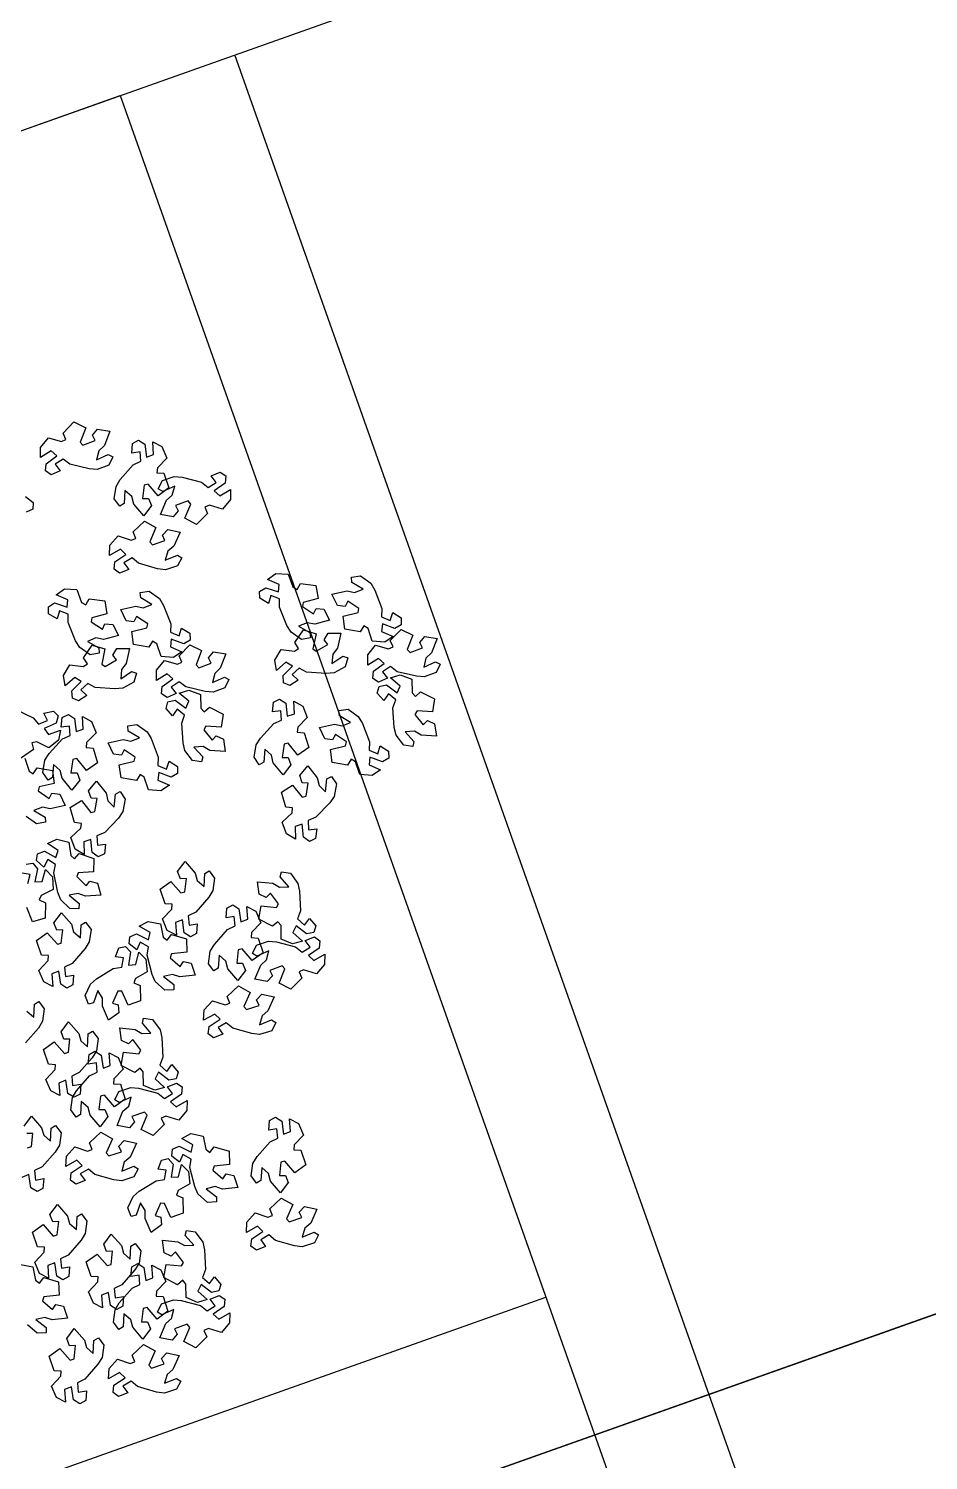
# Model space of a CAD drawing. Header units: centimetres. Extents: x -3096 to 13885, y -3131 to 5891.
# Drawn here: x 10111.8 to 10334.2, y 5111.6 to 5465.3 of the extents above; entities that cross this region are included whole.
import ezdxf

# ---------------------------------------------------------------- set-up
doc = ezdxf.new("R2010")
doc.units = ezdxf.units.CM
doc.layers.add('alberi', color=74, linetype='Continuous')

msp = doc.modelspace()

# ---------------------------------------------------------------- linework, layer by layer
for p, q in [((9115.07, 5087.67), (11115.07, 5796.29)), ((10297.96, 5077.11), (10162.7, 5458.85)), ((9993.03, 5398.74), (10134.42, 5448.83)), ((10134.42, 5448.83), (10259.66, 5095.36)), ((10933.41, 5359.47), (9298.9, 4780.34)), ((9921.76, 5001.03), (10933.41, 5359.47)), ((9909.72, 5035.03), (10239.62, 5151.92))]:
    msp.add_line(p, q)
at = {"layer": 'alberi'}
for points in [[(10131.6, 5357.49), (10128.67, 5356.43), (10126.72, 5356.57), (10121.97, 5357.72), (10120.29, 5358.97), (10118.33, 5357.71), (10119.59, 5356.08), (10117.36, 5355.11), (10115.96, 5356.05), (10116.1, 5357.86), (10116.1, 5357.86), (10118.75, 5359.78), (10117.36, 5360.99), (10114.7, 5359.36), (10114.7, 5361.88), (10116.66, 5364.26), (10119.87, 5363.34), (10120.99, 5363.82), (10120.29, 5365.41), (10120.29, 5365.41), (10122.94, 5368.17), (10125.87, 5366.71), (10124.48, 5363.16), (10125.18, 5362.42), (10128.25, 5363.61), (10127.55, 5364.91), (10128.81, 5366.37), (10131.88, 5365.87), (10130.49, 5362.33), (10129.09, 5361.03), (10128.53, 5358.82), (10131.46, 5360.16), (10132.58, 5359.52)], [(10132.94, 5349.15), (10133.37, 5352.24), (10134.4, 5353.91), (10137.63, 5357.58), (10139.51, 5358.48), (10139.31, 5360.8), (10137.28, 5360.44), (10137.46, 5362.87), (10138.94, 5363.67), (10140.48, 5362.71), (10140.48, 5362.71), (10140.94, 5359.47), (10142.67, 5360.14), (10142.46, 5363.25), (10144.69, 5362.08), (10145.89, 5359.24), (10143.58, 5356.82), (10143.49, 5355.61), (10145.22, 5355.49), (10145.22, 5355.49), (10146.42, 5351.85), (10143.77, 5349.94), (10141.28, 5352.82), (10140.29, 5352.55), (10139.91, 5349.28), (10141.4, 5349.29), (10142.1, 5347.5), (10140.23, 5345.01), (10137.75, 5347.89), (10137.24, 5349.74), (10135.55, 5351.25), (10135.37, 5348.04), (10134.29, 5347.34)], [(10144.83, 5353.68), (10147.78, 5354.68), (10149.74, 5354.51), (10154.47, 5353.27), (10156.12, 5351.99), (10158.1, 5353.22), (10156.87, 5354.86), (10159.12, 5355.79), (10160.5, 5354.83), (10160.33, 5353.02), (10160.33, 5353.02), (10157.64, 5351.15), (10159.01, 5349.91), (10161.7, 5351.5), (10161.65, 5348.98), (10159.65, 5346.63), (10156.46, 5347.61), (10155.33, 5347.15), (10156, 5345.55), (10156, 5345.55), (10153.29, 5342.84), (10150.39, 5344.36), (10151.85, 5347.87), (10151.16, 5348.64), (10148.07, 5347.5), (10148.75, 5346.18), (10147.46, 5344.75), (10144.4, 5345.3), (10145.86, 5348.82), (10147.28, 5350.1), (10147.88, 5352.29), (10144.92, 5351), (10143.82, 5351.66)], [(10148.56, 5332.59), (10145.58, 5331.66), (10143.64, 5331.88), (10138.94, 5333.24), (10137.32, 5334.56), (10135.31, 5333.38), (10136.5, 5331.7), (10134.22, 5330.83), (10132.87, 5331.83), (10133.09, 5333.63), (10133.09, 5333.63), (10135.82, 5335.43), (10134.48, 5336.71), (10131.75, 5335.19), (10131.86, 5337.71), (10133.92, 5340), (10137.09, 5338.94), (10138.23, 5339.38), (10137.6, 5341), (10137.6, 5341), (10140.37, 5343.64), (10143.23, 5342.05), (10141.69, 5338.57), (10142.35, 5337.79), (10145.47, 5338.84), (10144.83, 5340.18), (10146.15, 5341.58), (10149.2, 5340.95), (10147.65, 5337.47), (10146.2, 5336.23), (10145.55, 5334.06), (10148.53, 5335.27), (10149.62, 5334.58)], [(10179.23, 5314.46), (10176.64, 5316.21), (10175.6, 5317.87), (10173.74, 5322.39), (10173.77, 5324.48), (10171.6, 5325.32), (10171.02, 5323.35), (10168.93, 5324.59), (10168.87, 5326.27), (10170.41, 5327.22), (10170.41, 5327.22), (10173.52, 5326.2), (10173.69, 5328.04), (10170.8, 5329.23), (10172.84, 5330.71), (10175.92, 5330.53), (10177.06, 5327.39), (10178.11, 5326.77), (10178.98, 5328.27), (10178.98, 5328.27), (10182.78, 5327.74), (10183.32, 5324.51), (10179.63, 5323.56), (10179.43, 5322.55), (10182.2, 5320.76), (10182.85, 5322.1), (10184.76, 5321.93), (10186.17, 5319.16), (10182.48, 5318.21), (10180.6, 5318.57), (10178.5, 5317.73), (10181.3, 5316.14), (10181.44, 5314.86)], [(10193.81, 5330.14), (10196.34, 5328.32), (10197.34, 5326.64), (10199.09, 5322.07), (10199.01, 5319.98), (10201.16, 5319.09), (10201.78, 5321.05), (10203.85, 5319.76), (10203.87, 5318.07), (10202.3, 5317.16), (10202.3, 5317.16), (10199.22, 5318.26), (10199.01, 5316.42), (10201.86, 5315.16), (10199.78, 5313.73), (10196.71, 5313.99), (10195.65, 5317.16), (10194.62, 5317.8), (10193.7, 5316.32), (10193.7, 5316.32), (10189.93, 5316.95), (10189.47, 5320.19), (10193.18, 5321.05), (10193.4, 5322.05), (10190.68, 5323.91), (10190, 5322.59), (10188.08, 5322.8), (10186.75, 5325.61), (10190.46, 5326.47), (10192.33, 5326.06), (10194.45, 5326.85), (10191.69, 5328.51), (10191.58, 5329.79)], [(10127.01, 5310.67), (10124.43, 5312.42), (10123.39, 5314.09), (10121.53, 5318.61), (10121.56, 5320.7), (10119.39, 5321.54), (10118.81, 5319.56), (10116.72, 5320.8), (10116.66, 5322.49), (10118.2, 5323.44), (10118.2, 5323.44), (10121.31, 5322.42), (10121.48, 5324.26), (10118.59, 5325.45), (10120.63, 5326.93), (10123.71, 5326.75), (10124.85, 5323.6), (10125.9, 5322.99), (10126.77, 5324.49), (10126.77, 5324.49), (10130.57, 5323.96), (10131.1, 5320.73), (10127.42, 5319.77), (10127.22, 5318.77), (10129.99, 5316.98), (10130.64, 5318.31), (10132.55, 5318.15), (10133.96, 5315.37), (10130.27, 5314.42), (10128.39, 5314.79), (10126.29, 5313.94), (10129.09, 5312.36), (10129.23, 5311.08)], [(10141.59, 5326.35), (10144.13, 5324.54), (10145.13, 5322.85), (10146.88, 5318.29), (10146.8, 5316.2), (10148.95, 5315.3), (10149.57, 5317.26), (10151.64, 5315.97), (10151.66, 5314.29), (10150.09, 5313.38), (10150.09, 5313.38), (10147.01, 5314.47), (10146.8, 5312.63), (10149.65, 5311.38), (10147.57, 5309.95), (10144.5, 5310.2), (10143.44, 5313.37), (10142.41, 5314.02), (10141.49, 5312.54), (10141.49, 5312.54), (10137.72, 5313.16), (10137.26, 5316.4), (10140.97, 5317.27), (10141.19, 5318.27), (10138.46, 5320.12), (10137.78, 5318.8), (10135.87, 5319.02), (10134.54, 5321.83), (10138.25, 5322.69), (10140.11, 5322.28), (10142.24, 5323.07), (10139.48, 5324.72), (10139.37, 5326)], [(10190, 5307.7), (10187.28, 5306.17), (10185.32, 5305.99), (10180.45, 5306.36), (10178.6, 5307.32), (10176.87, 5305.75), (10178.37, 5304.35), (10176.33, 5303.04), (10174.8, 5303.74), (10174.64, 5305.54), (10174.64, 5305.54), (10176.95, 5307.87), (10175.37, 5308.84), (10173.02, 5306.8), (10172.61, 5309.28), (10174.15, 5311.95), (10177.47, 5311.56), (10178.49, 5312.22), (10177.55, 5313.68), (10177.55, 5313.68), (10179.72, 5316.83), (10182.85, 5315.86), (10182.05, 5312.14), (10182.86, 5311.51), (10185.7, 5313.18), (10184.8, 5314.36), (10185.8, 5316), (10188.91, 5316.01), (10188.11, 5312.29), (10186.94, 5310.77), (10186.75, 5308.51), (10189.43, 5310.31), (10190.63, 5309.86)], [(10212.49, 5306.27), (10209.56, 5305.2), (10207.61, 5305.33), (10202.85, 5306.47), (10201.18, 5307.72), (10199.22, 5306.45), (10200.49, 5304.83), (10198.25, 5303.85), (10196.85, 5304.79), (10196.99, 5306.6), (10196.99, 5306.6), (10199.64, 5308.52), (10198.24, 5309.73), (10195.59, 5308.09), (10195.58, 5310.61), (10197.53, 5313), (10200.75, 5312.09), (10201.86, 5312.57), (10201.16, 5314.16), (10201.16, 5314.16), (10203.81, 5316.92), (10206.74, 5315.47), (10205.36, 5311.92), (10206.06, 5311.17), (10209.13, 5312.37), (10208.42, 5313.68), (10209.68, 5315.13), (10212.75, 5314.64), (10211.36, 5311.1), (10209.97, 5309.79), (10209.42, 5307.59), (10212.35, 5308.94), (10213.47, 5308.3)], [(10137.79, 5303.91), (10135.07, 5302.39), (10133.11, 5302.21), (10128.24, 5302.57), (10126.38, 5303.53), (10124.66, 5301.97), (10126.16, 5300.57), (10124.12, 5299.25), (10122.58, 5299.95), (10122.43, 5301.76), (10122.43, 5301.76), (10124.74, 5304.08), (10123.16, 5305.06), (10120.81, 5303.01), (10120.4, 5305.5), (10121.94, 5308.17), (10125.26, 5307.78), (10126.28, 5308.44), (10125.34, 5309.89), (10125.34, 5309.89), (10127.51, 5313.04), (10130.64, 5312.08), (10129.84, 5308.35), (10130.65, 5307.73), (10133.49, 5309.4), (10132.58, 5310.58), (10133.59, 5312.21), (10136.7, 5312.22), (10135.9, 5308.5), (10134.73, 5306.99), (10134.54, 5304.73), (10137.22, 5306.52), (10138.42, 5306.07)], [(10160.28, 5302.48), (10157.35, 5301.41), (10155.4, 5301.54), (10150.64, 5302.69), (10148.97, 5303.93), (10147.01, 5302.67), (10148.27, 5301.04), (10146.04, 5300.07), (10144.64, 5301), (10144.78, 5302.81), (10144.78, 5302.81), (10147.43, 5304.74), (10146.03, 5305.95), (10143.38, 5304.31), (10143.37, 5306.83), (10145.32, 5309.22), (10148.54, 5308.3), (10149.65, 5308.79), (10148.95, 5310.38), (10148.95, 5310.38), (10151.6, 5313.14), (10154.53, 5311.68), (10153.15, 5308.14), (10153.85, 5307.39), (10156.92, 5308.59), (10156.21, 5309.89), (10157.47, 5311.35), (10160.54, 5310.86), (10159.15, 5307.31), (10157.76, 5306.01), (10157.21, 5303.8), (10160.14, 5305.15), (10161.26, 5304.51)], [(10204.5, 5288.29), (10202.61, 5290.77), (10202.15, 5292.67), (10201.82, 5297.55), (10202.51, 5299.52), (10200.72, 5301.01), (10199.54, 5299.32), (10197.95, 5301.16), (10198.42, 5302.78), (10200.19, 5303.19), (10200.19, 5303.19), (10202.82, 5301.23), (10203.56, 5302.93), (10201.2, 5304.97), (10203.6, 5305.73), (10206.47, 5304.58), (10206.55, 5301.24), (10207.35, 5300.32), (10208.65, 5301.46), (10208.65, 5301.46), (10212.08, 5299.76), (10211.57, 5296.52), (10207.77, 5296.79), (10207.26, 5295.9), (10209.32, 5293.32), (10210.36, 5294.38), (10212.12, 5293.62), (10212.57, 5290.54), (10208.78, 5290.81), (10207.11, 5291.75), (10204.84, 5291.62), (10207, 5289.23), (10206.73, 5287.97)], [(10152.29, 5284.5), (10150.4, 5286.98), (10149.94, 5288.89), (10149.61, 5293.77), (10150.3, 5295.74), (10148.51, 5297.23), (10147.33, 5295.54), (10145.74, 5297.38), (10146.21, 5298.99), (10147.98, 5299.4), (10147.98, 5299.4), (10150.61, 5297.45), (10151.35, 5299.15), (10148.99, 5301.19), (10151.39, 5301.94), (10154.26, 5300.79), (10154.34, 5297.45), (10155.14, 5296.53), (10156.44, 5297.68), (10156.44, 5297.68), (10159.87, 5295.97), (10159.36, 5292.74), (10155.56, 5293), (10155.05, 5292.11), (10157.11, 5289.54), (10158.15, 5290.6), (10159.91, 5289.83), (10160.36, 5286.76), (10156.56, 5287.03), (10154.9, 5287.97), (10152.63, 5287.83), (10154.79, 5285.44), (10154.52, 5284.18)], [(10167.48, 5285.32), (10167.97, 5288.4), (10169.04, 5290.04), (10172.35, 5293.64), (10174.25, 5294.5), (10174.1, 5296.82), (10172.07, 5296.51), (10172.3, 5298.93), (10173.8, 5299.7), (10175.31, 5298.7), (10175.31, 5298.7), (10175.71, 5295.45), (10177.45, 5296.08), (10177.3, 5299.2), (10179.51, 5297.98), (10180.64, 5295.11), (10178.28, 5292.75), (10178.16, 5291.54), (10179.89, 5291.38), (10179.89, 5291.38), (10181.02, 5287.72), (10178.32, 5285.86), (10175.89, 5288.8), (10174.9, 5288.55), (10174.45, 5285.29), (10175.94, 5285.27), (10176.6, 5283.46), (10174.68, 5281.02), (10172.25, 5283.95), (10171.79, 5285.81), (10170.13, 5287.36), (10169.89, 5284.15), (10168.78, 5283.48)], [(10115.27, 5281.53), (10115.76, 5284.61), (10116.83, 5286.26), (10120.14, 5289.86), (10122.04, 5290.71), (10121.89, 5293.04), (10119.85, 5292.72), (10120.09, 5295.15), (10121.59, 5295.92), (10123.1, 5294.92), (10123.1, 5294.92), (10123.49, 5291.67), (10125.24, 5292.3), (10125.09, 5295.41), (10127.29, 5294.19), (10128.43, 5291.33), (10126.07, 5288.96), (10125.95, 5287.76), (10127.68, 5287.6), (10127.68, 5287.6), (10128.81, 5283.94), (10126.11, 5282.08), (10123.68, 5285.02), (10122.69, 5284.77), (10122.24, 5281.51), (10123.73, 5281.48), (10124.39, 5279.68), (10122.47, 5277.23), (10120.04, 5280.17), (10119.58, 5282.02), (10117.92, 5283.57), (10117.68, 5280.36), (10116.57, 5279.69)], [(10190.71, 5297.2), (10193.25, 5295.39), (10194.25, 5293.7), (10195.99, 5289.13), (10195.91, 5287.05), (10198.06, 5286.15), (10198.69, 5288.11), (10200.75, 5286.82), (10200.77, 5285.14), (10199.2, 5284.22), (10199.2, 5284.22), (10196.12, 5285.32), (10195.91, 5283.48), (10198.76, 5282.22), (10196.69, 5280.79), (10193.62, 5281.05), (10192.55, 5284.22), (10191.52, 5284.86), (10190.61, 5283.39), (10190.61, 5283.39), (10186.83, 5284.01), (10186.37, 5287.25), (10190.08, 5288.12), (10190.3, 5289.12), (10187.58, 5290.97), (10186.9, 5289.65), (10184.99, 5289.87), (10183.65, 5292.67), (10187.36, 5293.53), (10189.23, 5293.12), (10191.36, 5293.92), (10188.59, 5295.57), (10188.48, 5296.85)], [(10138.5, 5293.42), (10141.04, 5291.6), (10142.04, 5289.92), (10143.78, 5285.35), (10143.7, 5283.26), (10145.85, 5282.37), (10146.48, 5284.33), (10148.54, 5283.03), (10148.56, 5281.35), (10146.99, 5280.44), (10146.99, 5280.44), (10143.91, 5281.54), (10143.7, 5279.7), (10146.55, 5278.44), (10144.48, 5277.01), (10141.41, 5277.27), (10140.34, 5280.44), (10139.31, 5281.08), (10138.4, 5279.6), (10138.4, 5279.6), (10134.62, 5280.23), (10134.16, 5283.47), (10137.87, 5284.33), (10138.09, 5285.33), (10135.37, 5287.19), (10134.69, 5285.87), (10132.78, 5286.08), (10131.44, 5288.89), (10135.15, 5289.75), (10137.02, 5289.34), (10139.15, 5290.13), (10136.38, 5291.78), (10136.27, 5293.07)], [(10187.86, 5278.74), (10187.29, 5275.67), (10186.18, 5274.06), (10182.78, 5270.54), (10180.86, 5269.73), (10180.96, 5267.4), (10183, 5267.67), (10182.7, 5265.25), (10181.18, 5264.52), (10179.69, 5265.55), (10179.69, 5265.55), (10179.38, 5268.81), (10177.63, 5268.22), (10177.7, 5265.11), (10175.52, 5266.38), (10174.45, 5269.27), (10176.88, 5271.58), (10177.02, 5272.79), (10175.3, 5272.99), (10175.3, 5272.99), (10174.26, 5276.67), (10177.01, 5278.46), (10179.36, 5275.47), (10180.36, 5275.69), (10180.89, 5278.94), (10179.41, 5279), (10178.79, 5280.82), (10180.77, 5283.22), (10183.12, 5280.22), (10183.54, 5278.36), (10185.15, 5276.76), (10185.48, 5279.97), (10186.6, 5280.61)], [(10135.65, 5274.96), (10135.08, 5271.89), (10133.97, 5270.27), (10130.57, 5266.76), (10128.65, 5265.95), (10128.75, 5263.62), (10130.79, 5263.88), (10130.49, 5261.46), (10128.97, 5260.73), (10127.48, 5261.77), (10127.48, 5261.77), (10127.17, 5265.03), (10125.42, 5264.44), (10125.48, 5261.32), (10123.31, 5262.6), (10122.24, 5265.49), (10124.66, 5267.79), (10124.81, 5269), (10123.09, 5269.2), (10123.09, 5269.2), (10122.05, 5272.89), (10124.8, 5274.68), (10127.15, 5271.68), (10128.15, 5271.91), (10128.68, 5275.16), (10127.19, 5275.21), (10126.58, 5277.04), (10128.56, 5279.44), (10130.91, 5276.44), (10131.33, 5274.57), (10132.94, 5272.98), (10133.27, 5276.19), (10134.39, 5276.83)], [(10121.93, 5247.92), (10119.72, 5250.13), (10119.01, 5251.95), (10118.03, 5256.74), (10118.45, 5258.79), (10116.48, 5260.03), (10115.54, 5258.19), (10113.71, 5259.8), (10113.97, 5261.47), (10115.67, 5262.11), (10115.67, 5262.11), (10118.53, 5260.53), (10119.04, 5262.31), (10116.43, 5264.01), (10118.71, 5265.08), (10121.7, 5264.33), (10122.23, 5261.03), (10123.14, 5260.22), (10124.28, 5261.53), (10124.28, 5261.53), (10127.91, 5260.3), (10127.83, 5257.03), (10124.03, 5256.78), (10123.65, 5255.83), (10126.03, 5253.56), (10126.92, 5254.75), (10128.77, 5254.22), (10129.63, 5251.23), (10125.83, 5250.99), (10124.05, 5251.7), (10121.82, 5251.27), (10124.28, 5249.19), (10124.18, 5247.9)], [(10157.74, 5255.49), (10157.33, 5252.4), (10156.3, 5250.73), (10153.09, 5247.05), (10151.2, 5246.14), (10151.42, 5243.82), (10153.44, 5244.19), (10153.27, 5241.76), (10151.79, 5240.95), (10150.25, 5241.91), (10150.25, 5241.91), (10149.78, 5245.15), (10148.05, 5244.48), (10148.28, 5241.37), (10146.04, 5242.53), (10144.83, 5245.37), (10147.13, 5247.79), (10147.22, 5249), (10145.49, 5249.12), (10145.49, 5249.12), (10144.27, 5252.75), (10146.92, 5254.67), (10149.42, 5251.8), (10150.41, 5252.07), (10150.77, 5255.34), (10149.29, 5255.33), (10148.58, 5257.11), (10150.44, 5259.61), (10152.94, 5256.73), (10153.45, 5254.89), (10155.14, 5253.38), (10155.31, 5256.6), (10156.39, 5257.3)], [(10176.48, 5256.66), (10178.32, 5254.15), (10178.74, 5252.23), (10178.96, 5247.35), (10178.23, 5245.39), (10179.99, 5243.86), (10181.2, 5245.53), (10182.76, 5243.66), (10182.25, 5242.05), (10180.47, 5241.68), (10180.47, 5241.68), (10177.89, 5243.69), (10177.11, 5242.01), (10179.43, 5239.92), (10177.01, 5239.21), (10174.17, 5240.42), (10174.16, 5243.76), (10173.38, 5244.7), (10172.05, 5243.58), (10172.05, 5243.58), (10168.66, 5245.36), (10169.24, 5248.58), (10173.03, 5248.23), (10173.55, 5249.12), (10171.55, 5251.73), (10170.49, 5250.69), (10168.74, 5251.49), (10168.36, 5254.58), (10172.15, 5254.23), (10173.79, 5253.26), (10176.06, 5253.34), (10173.95, 5255.78), (10174.25, 5257.03)], [(10127.19, 5242.81), (10126.77, 5239.72), (10125.75, 5238.05), (10122.53, 5234.36), (10120.65, 5233.46), (10120.87, 5231.14), (10122.89, 5231.5), (10122.72, 5229.07), (10121.24, 5228.27), (10119.7, 5229.23), (10119.7, 5229.23), (10119.23, 5232.47), (10117.5, 5231.79), (10117.73, 5228.68), (10115.49, 5229.84), (10114.28, 5232.68), (10116.58, 5235.1), (10116.67, 5236.32), (10114.94, 5236.43), (10114.94, 5236.43), (10113.72, 5240.06), (10116.37, 5241.98), (10118.87, 5239.11), (10119.85, 5239.38), (10120.22, 5242.66), (10118.74, 5242.64), (10118.03, 5244.43), (10119.89, 5246.93), (10122.38, 5244.05), (10122.89, 5242.21), (10124.59, 5240.7), (10124.75, 5243.92), (10125.84, 5244.61)], [(10156.22, 5234.33), (10156.65, 5237.42), (10157.68, 5239.09), (10160.9, 5242.76), (10162.79, 5243.66), (10162.58, 5245.98), (10160.56, 5245.62), (10160.74, 5248.05), (10162.22, 5248.85), (10163.76, 5247.89), (10163.76, 5247.89), (10164.22, 5244.65), (10165.95, 5245.32), (10165.73, 5248.43), (10167.96, 5247.26), (10169.17, 5244.42), (10166.85, 5242), (10166.76, 5240.79), (10168.5, 5240.67), (10168.5, 5240.67), (10169.7, 5237.03), (10167.04, 5235.12), (10164.55, 5238), (10163.57, 5237.73), (10163.19, 5234.46), (10164.67, 5234.47), (10165.37, 5232.68), (10163.51, 5230.19), (10161.02, 5233.08), (10160.52, 5234.92), (10158.83, 5236.43), (10158.65, 5233.22), (10157.56, 5232.52)], [(10145.4, 5227.8), (10143.08, 5229.89), (10142.28, 5231.68), (10141.07, 5236.42), (10141.38, 5238.48), (10139.35, 5239.62), (10138.5, 5237.74), (10136.6, 5239.26), (10136.77, 5240.93), (10138.43, 5241.66), (10138.43, 5241.66), (10141.37, 5240.22), (10141.79, 5242.02), (10139.1, 5243.6), (10141.32, 5244.78), (10144.35, 5244.18), (10145.04, 5240.91), (10145.99, 5240.15), (10147.07, 5241.52), (10147.07, 5241.52), (10150.75, 5240.47), (10150.84, 5237.19), (10147.05, 5236.76), (10146.72, 5235.79), (10149.21, 5233.64), (10150.04, 5234.87), (10151.91, 5234.44), (10152.92, 5231.5), (10149.14, 5231.06), (10147.33, 5231.68), (10145.13, 5231.14), (10147.69, 5229.18), (10147.65, 5227.9)], [(10168.11, 5238.86), (10171.06, 5239.86), (10173.01, 5239.69), (10177.74, 5238.45), (10179.39, 5237.17), (10181.37, 5238.4), (10180.15, 5240.05), (10182.4, 5240.97), (10183.78, 5240.01), (10183.6, 5238.2), (10183.6, 5238.2), (10180.92, 5236.34), (10182.29, 5235.09), (10184.97, 5236.68), (10184.93, 5234.16), (10182.93, 5231.81), (10179.73, 5232.79), (10178.61, 5232.33), (10179.28, 5230.73), (10179.28, 5230.73), (10176.57, 5228.02), (10173.67, 5229.54), (10175.13, 5233.05), (10174.44, 5233.82), (10171.35, 5232.68), (10172.02, 5231.36), (10170.74, 5229.93), (10167.68, 5230.49), (10169.14, 5234), (10170.56, 5235.28), (10171.16, 5237.47), (10168.2, 5236.18), (10167.09, 5236.84)], [(10125.77, 5226.45), (10127.07, 5229.29), (10128.54, 5230.58), (10132.7, 5233.16), (10134.77, 5233.47), (10135.24, 5235.75), (10133.2, 5236), (10134.08, 5238.27), (10135.73, 5238.6), (10136.92, 5237.23), (10136.92, 5237.23), (10136.42, 5234), (10138.27, 5234.14), (10138.97, 5237.18), (10140.76, 5235.41), (10141.08, 5232.34), (10138.17, 5230.7), (10137.73, 5229.57), (10139.36, 5228.95), (10139.36, 5228.95), (10139.45, 5225.12), (10136.35, 5224.06), (10134.81, 5227.54), (10133.79, 5227.57), (10132.48, 5224.55), (10133.9, 5224.13), (10134.05, 5222.21), (10131.54, 5220.37), (10130, 5223.85), (10130.05, 5225.77), (10128.87, 5227.71), (10127.77, 5224.68), (10126.53, 5224.33)], [(10171.84, 5217.77), (10168.86, 5216.84), (10166.91, 5217.06), (10162.22, 5218.42), (10160.6, 5219.74), (10158.59, 5218.56), (10159.78, 5216.88), (10157.5, 5216.01), (10156.15, 5217.01), (10156.36, 5218.81), (10156.36, 5218.81), (10159.1, 5220.61), (10157.75, 5221.89), (10155.03, 5220.37), (10155.14, 5222.89), (10157.2, 5225.18), (10160.37, 5224.12), (10161.5, 5224.56), (10160.87, 5226.18), (10160.87, 5226.18), (10163.65, 5228.82), (10166.51, 5227.23), (10164.97, 5223.75), (10165.63, 5222.97), (10168.75, 5224.03), (10168.11, 5225.36), (10169.43, 5226.76), (10172.48, 5226.13), (10170.93, 5222.66), (10169.48, 5221.41), (10168.83, 5219.24), (10171.81, 5220.45), (10172.9, 5219.76)], [(10128.94, 5215.86), (10128.53, 5212.77), (10127.51, 5211.1), (10124.29, 5207.42), (10122.41, 5206.51), (10122.62, 5204.19), (10124.65, 5204.56), (10124.47, 5202.13), (10122.99, 5201.32), (10121.45, 5202.28), (10121.45, 5202.28), (10120.98, 5205.52), (10119.26, 5204.84), (10119.48, 5201.73), (10117.25, 5202.9), (10116.03, 5205.73), (10118.34, 5208.16), (10118.42, 5209.37), (10116.69, 5209.48), (10116.69, 5209.48), (10115.47, 5213.11), (10118.12, 5215.04), (10120.62, 5212.16), (10121.61, 5212.44), (10121.97, 5215.71), (10120.49, 5215.69), (10119.78, 5217.48), (10121.64, 5219.98), (10124.14, 5217.1), (10124.65, 5215.26), (10126.34, 5213.75), (10126.51, 5216.97), (10127.59, 5217.67)], [(10142.42, 5220.52), (10144.27, 5218), (10144.68, 5216.09), (10144.91, 5211.2), (10144.18, 5209.25), (10145.94, 5207.72), (10147.15, 5209.39), (10148.7, 5207.51), (10148.2, 5205.91), (10146.42, 5205.54), (10146.42, 5205.54), (10143.84, 5207.54), (10143.06, 5205.86), (10145.38, 5203.77), (10142.96, 5203.07), (10140.12, 5204.27), (10140.1, 5207.62), (10139.33, 5208.55), (10138, 5207.44), (10138, 5207.44), (10134.61, 5209.21), (10135.19, 5212.44), (10138.98, 5212.09), (10139.5, 5212.97), (10137.5, 5215.59), (10136.44, 5214.55), (10134.69, 5215.35), (10134.31, 5218.44), (10138.1, 5218.09), (10139.74, 5217.11), (10142.01, 5217.2), (10139.9, 5219.64), (10140.2, 5220.89)], [(10122.17, 5198.19), (10122.59, 5201.28), (10123.62, 5202.95), (10126.85, 5206.62), (10128.74, 5207.52), (10128.53, 5209.84), (10126.51, 5209.48), (10126.69, 5211.91), (10128.17, 5212.71), (10129.71, 5211.74), (10129.71, 5211.74), (10130.17, 5208.51), (10131.89, 5209.17), (10131.68, 5212.29), (10133.91, 5211.11), (10135.11, 5208.27), (10132.8, 5205.86), (10132.71, 5204.65), (10134.44, 5204.53), (10134.44, 5204.53), (10135.65, 5200.89), (10132.99, 5198.98), (10130.5, 5201.86), (10129.52, 5201.59), (10129.14, 5198.32), (10130.62, 5198.33), (10131.32, 5196.54), (10129.46, 5194.05), (10126.97, 5196.93), (10126.47, 5198.78), (10124.78, 5200.29), (10124.6, 5197.07), (10123.51, 5196.38)], [(10134.06, 5202.71), (10137.01, 5203.72), (10138.96, 5203.55), (10143.69, 5202.31), (10145.34, 5201.03), (10147.32, 5202.25), (10146.09, 5203.9), (10148.35, 5204.83), (10149.73, 5203.86), (10149.55, 5202.06), (10149.55, 5202.06), (10146.87, 5200.19), (10148.24, 5198.95), (10150.92, 5200.54), (10150.87, 5198.02), (10148.88, 5195.67), (10145.68, 5196.65), (10144.56, 5196.19), (10145.23, 5194.59), (10145.23, 5194.59), (10142.52, 5191.88), (10139.62, 5193.39), (10141.08, 5196.91), (10140.39, 5197.67), (10137.3, 5196.54), (10137.97, 5195.22), (10136.69, 5193.79), (10133.62, 5194.34), (10135.09, 5197.86), (10136.51, 5199.14), (10137.1, 5201.33), (10134.15, 5200.04), (10133.04, 5200.7)], [(10166.77, 5181.89), (10167.2, 5184.98), (10168.22, 5186.65), (10171.45, 5190.32), (10173.34, 5191.22), (10173.13, 5193.54), (10171.11, 5193.18), (10171.29, 5195.61), (10172.77, 5196.41), (10174.31, 5195.44), (10174.31, 5195.44), (10174.77, 5192.2), (10176.5, 5192.87), (10176.28, 5195.98), (10178.51, 5194.81), (10179.71, 5191.97), (10177.4, 5189.56), (10177.31, 5188.35), (10179.05, 5188.22), (10179.05, 5188.22), (10180.25, 5184.59), (10177.59, 5182.68), (10175.1, 5185.56), (10174.12, 5185.29), (10173.74, 5182.02), (10175.22, 5182.03), (10175.92, 5180.24), (10174.06, 5177.75), (10171.57, 5180.63), (10171.07, 5182.47), (10169.38, 5183.99), (10169.2, 5180.77), (10168.11, 5180.08)], [(10137.79, 5181.63), (10134.81, 5180.7), (10132.86, 5180.92), (10128.16, 5182.27), (10126.55, 5183.6), (10124.54, 5182.42), (10125.72, 5180.74), (10123.45, 5179.87), (10122.09, 5180.87), (10122.31, 5182.67), (10122.31, 5182.67), (10125.04, 5184.47), (10123.7, 5185.75), (10120.98, 5184.23), (10121.09, 5186.74), (10123.15, 5189.04), (10126.32, 5187.98), (10127.45, 5188.42), (10126.82, 5190.03), (10126.82, 5190.03), (10129.6, 5192.67), (10132.46, 5191.09), (10130.91, 5187.61), (10131.58, 5186.83), (10134.7, 5187.88), (10134.06, 5189.22), (10135.38, 5190.62), (10138.43, 5189.99), (10136.88, 5186.51), (10135.42, 5185.27), (10134.77, 5183.09), (10137.76, 5184.31), (10138.85, 5183.62)], [(10155.95, 5175.36), (10153.63, 5177.45), (10152.83, 5179.24), (10151.61, 5183.97), (10151.93, 5186.04), (10149.9, 5187.17), (10149.05, 5185.3), (10147.15, 5186.81), (10147.32, 5188.49), (10148.98, 5189.21), (10148.98, 5189.21), (10151.92, 5187.78), (10152.34, 5189.58), (10149.65, 5191.15), (10151.87, 5192.34), (10154.89, 5191.73), (10155.59, 5188.46), (10156.54, 5187.71), (10157.62, 5189.07), (10157.62, 5189.07), (10161.3, 5188.02), (10161.39, 5184.75), (10157.6, 5184.31), (10157.27, 5183.34), (10159.76, 5181.19), (10160.59, 5182.42), (10162.46, 5181.99), (10163.47, 5179.05), (10159.69, 5178.62), (10157.88, 5179.24), (10155.68, 5178.69), (10158.24, 5176.74), (10158.2, 5175.45)], [(10136.32, 5174.01), (10137.62, 5176.84), (10139.09, 5178.14), (10143.25, 5180.71), (10145.32, 5181.03), (10145.79, 5183.31), (10143.75, 5183.55), (10144.63, 5185.82), (10146.28, 5186.16), (10147.47, 5184.79), (10147.47, 5184.79), (10146.97, 5181.56), (10148.82, 5181.69), (10149.52, 5184.73), (10151.31, 5182.96), (10151.63, 5179.9), (10148.72, 5178.26), (10148.28, 5177.12), (10149.91, 5176.5), (10149.91, 5176.5), (10150, 5172.68), (10146.9, 5171.62), (10145.36, 5175.1), (10144.34, 5175.13), (10143.03, 5172.1), (10144.45, 5171.68), (10144.6, 5169.77), (10142.09, 5167.93), (10140.55, 5171.41), (10140.6, 5173.32), (10139.42, 5175.26), (10138.32, 5172.23), (10137.08, 5171.89)], [(10182.39, 5165.33), (10179.41, 5164.4), (10177.46, 5164.62), (10172.77, 5165.97), (10171.15, 5167.3), (10169.14, 5166.12), (10170.32, 5164.44), (10168.05, 5163.57), (10166.69, 5164.57), (10166.91, 5166.37), (10166.91, 5166.37), (10169.64, 5168.17), (10168.3, 5169.44), (10165.58, 5167.93), (10165.69, 5170.44), (10167.75, 5172.74), (10170.92, 5171.68), (10172.05, 5172.11), (10171.42, 5173.73), (10171.42, 5173.73), (10174.2, 5176.37), (10177.06, 5174.79), (10175.51, 5171.3), (10176.18, 5170.53), (10179.3, 5171.58), (10178.66, 5172.92), (10179.98, 5174.31), (10183.03, 5173.69), (10181.48, 5170.21), (10180.02, 5168.97), (10179.38, 5166.79), (10182.36, 5168), (10183.45, 5167.32)], [(10126.19, 5170.74), (10125.77, 5167.65), (10124.75, 5165.98), (10121.53, 5162.3), (10119.65, 5161.39), (10119.86, 5159.07), (10121.89, 5159.44), (10121.71, 5157.01), (10120.24, 5156.2), (10118.7, 5157.16), (10118.7, 5157.16), (10118.22, 5160.4), (10116.5, 5159.72), (10116.72, 5156.61), (10114.49, 5157.78), (10113.28, 5160.61), (10115.58, 5163.04), (10115.67, 5164.25), (10113.93, 5164.36), (10113.93, 5164.36), (10112.72, 5167.99), (10115.37, 5169.92), (10117.87, 5167.04), (10118.85, 5167.32), (10119.22, 5170.59), (10117.73, 5170.57), (10117.03, 5172.36), (10118.88, 5174.86), (10121.38, 5171.98), (10121.89, 5170.14), (10123.59, 5168.63), (10123.75, 5171.85), (10124.84, 5172.55)], [(10152.97, 5168.08), (10154.81, 5165.56), (10155.23, 5163.64), (10155.46, 5158.76), (10154.73, 5156.8), (10156.49, 5155.28), (10157.7, 5156.94), (10159.25, 5155.07), (10158.75, 5153.46), (10156.97, 5153.09), (10156.97, 5153.09), (10154.39, 5155.1), (10153.61, 5153.42), (10155.92, 5151.33), (10153.51, 5150.62), (10150.67, 5151.83), (10150.65, 5155.17), (10149.88, 5156.11), (10148.55, 5154.99), (10148.55, 5154.99), (10145.15, 5156.77), (10145.74, 5159.99), (10149.53, 5159.65), (10150.05, 5160.53), (10148.05, 5163.14), (10146.99, 5162.1), (10145.24, 5162.91), (10144.85, 5165.99), (10148.65, 5165.64), (10150.29, 5164.67), (10152.56, 5164.75), (10150.45, 5167.19), (10150.75, 5168.44)], [(10139.49, 5163.42), (10139.08, 5160.32), (10138.05, 5158.65), (10134.84, 5154.97), (10132.95, 5154.06), (10133.17, 5151.74), (10135.19, 5152.11), (10135.02, 5149.68), (10133.54, 5148.88), (10132, 5149.84), (10132, 5149.84), (10131.53, 5153.07), (10129.8, 5152.4), (10130.03, 5149.29), (10127.79, 5150.45), (10126.58, 5153.29), (10128.88, 5155.71), (10128.97, 5156.92), (10127.24, 5157.04), (10127.24, 5157.04), (10126.02, 5160.67), (10128.67, 5162.59), (10131.17, 5159.72), (10132.16, 5159.99), (10132.52, 5163.26), (10131.04, 5163.25), (10130.33, 5165.04), (10132.19, 5167.53), (10134.69, 5164.66), (10135.2, 5162.82), (10136.89, 5161.31), (10137.06, 5164.52), (10138.14, 5165.22)], [(10132.72, 5145.75), (10133.14, 5148.84), (10134.17, 5150.5), (10137.4, 5154.17), (10139.29, 5155.07), (10139.08, 5157.4), (10137.05, 5157.04), (10137.24, 5159.46), (10138.72, 5160.27), (10140.25, 5159.3), (10140.25, 5159.3), (10140.72, 5156.06), (10142.44, 5156.73), (10142.23, 5159.84), (10144.46, 5158.67), (10145.66, 5155.83), (10143.35, 5153.41), (10143.26, 5152.2), (10144.99, 5152.08), (10144.99, 5152.08), (10146.2, 5148.45), (10143.54, 5146.53), (10141.05, 5149.41), (10140.06, 5149.14), (10139.69, 5145.87), (10141.17, 5145.88), (10141.87, 5144.09), (10140.01, 5141.6), (10137.52, 5144.49), (10137.02, 5146.33), (10135.32, 5147.85), (10135.15, 5144.63), (10134.06, 5143.94)], [(10144.61, 5150.27), (10147.56, 5151.28), (10149.51, 5151.1), (10154.24, 5149.86), (10155.89, 5148.58), (10157.87, 5149.81), (10156.64, 5151.46), (10158.89, 5152.38), (10160.27, 5151.42), (10160.1, 5149.61), (10160.1, 5149.61), (10157.41, 5147.75), (10158.79, 5146.5), (10161.47, 5148.09), (10161.42, 5145.57), (10159.42, 5143.22), (10156.23, 5144.21), (10155.11, 5143.74), (10155.78, 5142.14), (10155.78, 5142.14), (10153.07, 5139.43), (10150.16, 5140.95), (10151.62, 5144.47), (10150.94, 5145.23), (10147.85, 5144.1), (10148.52, 5142.78), (10147.23, 5141.35), (10144.17, 5141.9), (10145.64, 5145.41), (10147.06, 5146.69), (10147.65, 5148.88), (10144.7, 5147.6), (10143.59, 5148.26)], [(10130.35, 5140.11), (10129.93, 5137.02), (10128.91, 5135.35), (10125.69, 5131.67), (10123.81, 5130.76), (10124.02, 5128.44), (10126.05, 5128.8), (10125.87, 5126.38), (10124.4, 5125.57), (10122.86, 5126.53), (10122.86, 5126.53), (10122.38, 5129.77), (10120.66, 5129.09), (10120.88, 5125.98), (10118.65, 5127.15), (10117.44, 5129.98), (10119.74, 5132.4), (10119.83, 5133.62), (10118.09, 5133.73), (10118.09, 5133.73), (10116.87, 5137.36), (10119.52, 5139.29), (10122.02, 5136.41), (10123.01, 5136.69), (10123.38, 5139.96), (10121.89, 5139.94), (10121.19, 5141.73), (10123.04, 5144.23), (10125.54, 5141.35), (10126.05, 5139.51), (10127.75, 5138), (10127.91, 5141.22), (10129, 5141.92)], [(10148.33, 5129.19), (10145.36, 5128.25), (10143.41, 5128.47), (10138.71, 5129.83), (10137.1, 5131.15), (10135.08, 5129.98), (10136.27, 5128.3), (10134, 5127.43), (10132.64, 5128.42), (10132.86, 5130.23), (10132.86, 5130.23), (10135.59, 5132.02), (10134.25, 5133.3), (10131.53, 5131.78), (10131.64, 5134.3), (10133.7, 5136.6), (10136.86, 5135.54), (10138, 5135.97), (10137.37, 5137.59), (10137.37, 5137.59), (10140.14, 5140.23), (10143.01, 5138.64), (10141.46, 5135.16), (10142.13, 5134.38), (10145.25, 5135.44), (10144.61, 5136.77), (10145.93, 5138.17), (10148.97, 5137.54), (10147.43, 5134.07), (10145.97, 5132.82), (10145.32, 5130.65), (10148.31, 5131.86), (10149.4, 5131.17)]]:
    msp.add_lwpolyline(points, close=True, dxfattribs=at)
for points in [[(10110.99, 5349.78), (10112.92, 5348.3), (10112.78, 5346.62), (10111.13, 5345.87)], [(10108.43, 5297.18), (10112.85, 5295.1), (10114.24, 5293.54), (10116.41, 5294.38), (10115.5, 5296.22), (10117.89, 5296.72), (10119.07, 5295.52), (10118.56, 5293.78), (10118.56, 5293.78), (10115.58, 5292.44), (10116.7, 5290.96), (10119.63, 5292.03), (10119.13, 5289.56), (10116.73, 5287.62), (10113.77, 5289.17), (10112.58, 5288.92), (10112.94, 5287.22), (10112.94, 5287.22), (10109.78, 5285.06)], [(10110.85, 5285.07), (10111.9, 5281.9), (10112.93, 5281.25), (10113.85, 5282.72), (10113.85, 5282.72), (10117.63, 5282.09), (10118.07, 5278.84), (10114.36, 5277.99), (10114.14, 5276.99), (10116.85, 5275.13), (10117.54, 5276.44), (10119.45, 5276.22), (10120.77, 5273.41), (10117.06, 5272.56), (10115.2, 5272.98), (10113.07, 5272.2), (10115.83, 5270.53), (10115.93, 5269.25), (10113.7, 5268.91), (10111.17, 5270.73)], [(10111.59, 5254.12), (10112.18, 5256.37), (10110.15, 5256.72)], [(10111.15, 5258.94), (10112.81, 5259.19), (10113.93, 5257.77), (10113.93, 5257.77), (10113.27, 5254.56), (10115.12, 5254.61), (10115.97, 5257.61), (10117.68, 5255.75), (10117.85, 5252.67), (10114.86, 5251.18), (10114.36, 5250.07), (10115.95, 5249.37), (10115.95, 5249.37), (10115.85, 5245.54), (10112.71, 5244.64), (10111.34, 5248.19)], [(10111.34, 5222.58), (10113.04, 5221.08), (10113.2, 5224.29), (10114.29, 5224.99), (10115.64, 5223.19), (10115.22, 5220.09), (10114.2, 5218.42), (10110.98, 5214.74)], [(10110.64, 5194.18), (10112.49, 5196.67), (10114.99, 5193.8), (10115.5, 5191.95), (10117.2, 5190.45), (10117.36, 5193.66), (10118.45, 5194.36), (10119.8, 5192.55), (10119.38, 5189.46), (10118.36, 5187.79), (10115.14, 5184.11), (10113.26, 5183.2), (10113.47, 5180.88), (10115.5, 5181.25), (10115.32, 5178.82), (10113.85, 5178.01), (10112.31, 5178.98), (10112.31, 5178.98), (10111.83, 5182.21), (10110.11, 5181.54)], [(10111.48, 5188.86), (10112.46, 5189.13), (10112.83, 5192.4), (10111.34, 5192.39)], [(10109.77, 5160.03), (10112.79, 5159.42), (10113.49, 5156.16), (10114.44, 5155.4), (10115.51, 5156.76), (10115.51, 5156.76), (10119.19, 5155.71), (10119.28, 5152.44), (10115.5, 5152), (10115.17, 5151.04), (10117.66, 5148.88), (10118.49, 5150.12), (10120.36, 5149.69), (10121.37, 5146.74), (10117.58, 5146.31), (10115.78, 5146.93), (10113.57, 5146.39), (10116.13, 5144.43), (10116.09, 5143.14), (10113.84, 5143.05), (10111.53, 5145.14)]]:
    msp.add_lwpolyline(points, dxfattribs=at)

doc.saveas('drawing.dxf')
